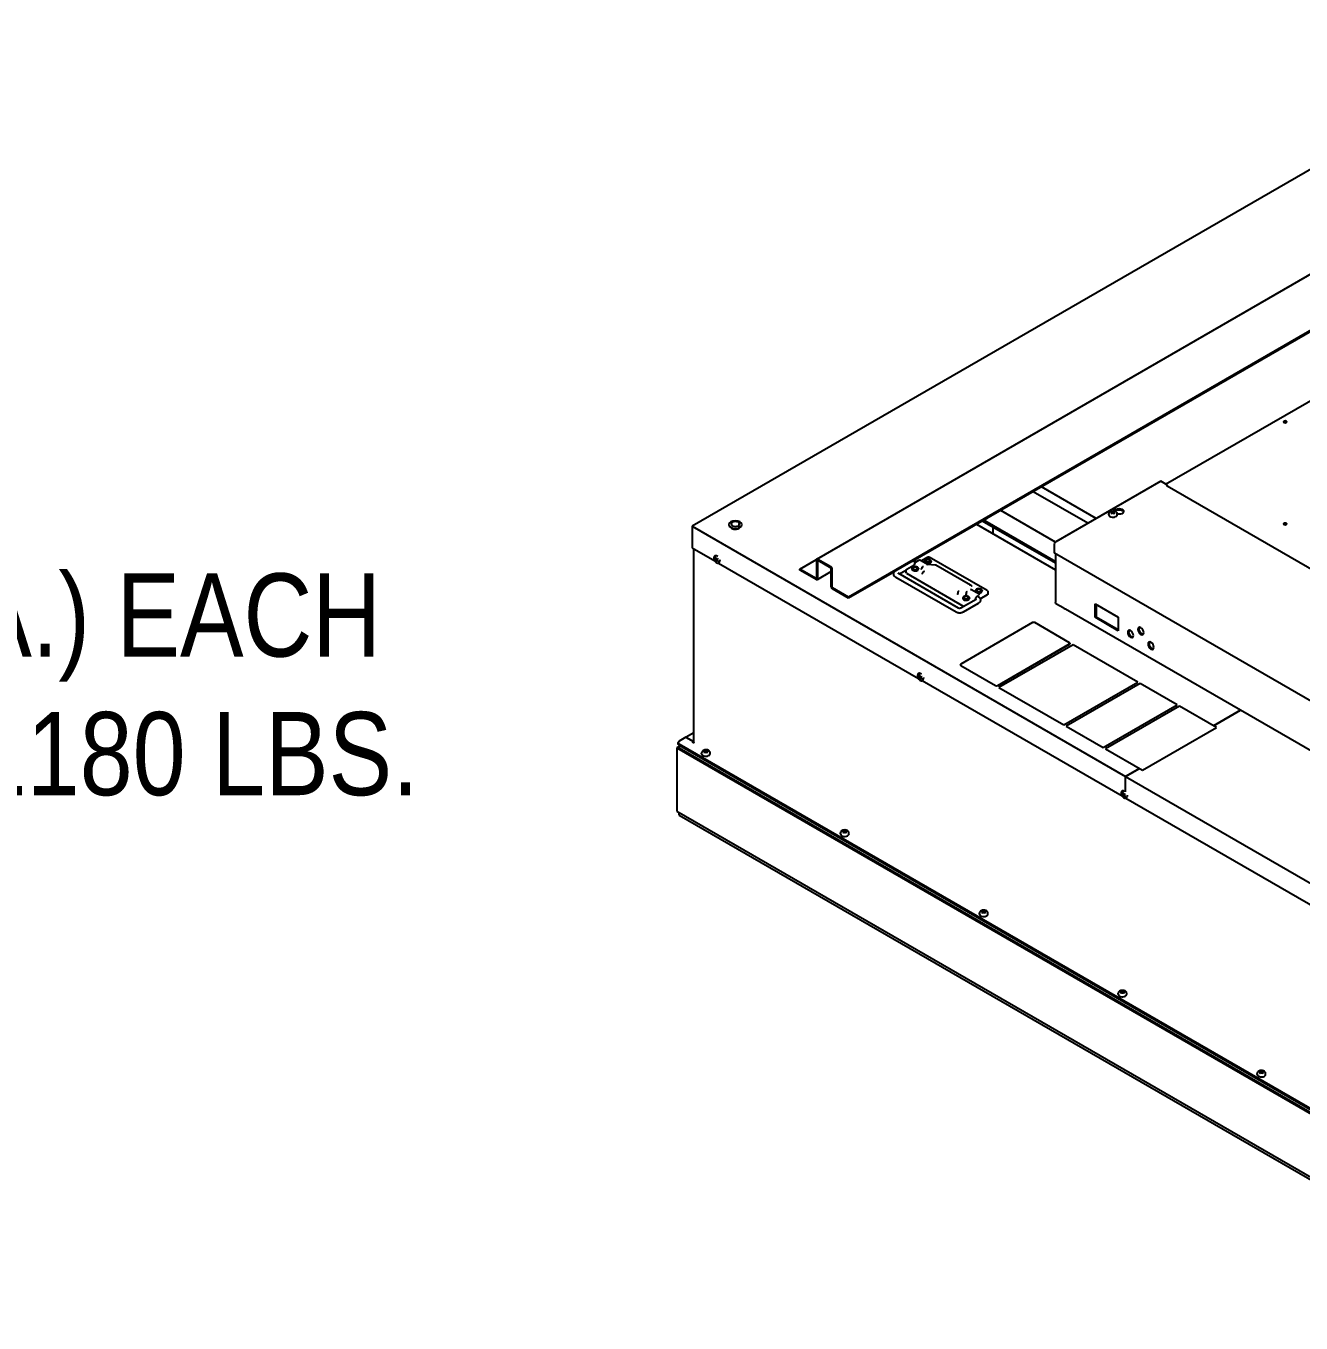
# Model space of a CAD drawing. Extents: x 0 to 216, y -5 to 280.
# Drawn here: x 139.61 to 173.34, y 161.35 to 195.67 of the extents above; entities that cross this region are included whole.
import ezdxf

# ---------------------------------------------------------------- set-up
doc = ezdxf.new("R2010")
doc.units = 0
doc.header["$LTSCALE"] = 10
doc.header["$MEASUREMENT"] = 0
doc.layers.add('CADdetails-7-VERYFINE', color=7, linetype='CONTINUOUS')
doc.layers.add('CADdetails-9-EXTRAFINE', color=9, linetype='CONTINUOUS')
doc.styles.add('CADdetails-DIMENSIONS', font='ARIALN.TTF', dxfattribs={"height": 2})
doc.dimstyles.new('CADdetails-LEADER', dxfattribs={"dimtxt": 2.38, "dimasz": 2.38, "dimexe": 0.5, "dimexo": 1.5, "dimgap": 1, "dimtad": 0, "dimzin": 0, "dimdsep": 46, "dimtxsty": 'CADdetails-DIMENSIONS', "dimcen": 1, "dimclrd": 256, "dimclre": 256, "dimclrt": 256, "dimadec": 0, "dimazin": 0, "dimtfac": 1, "dimtdec": 4, "dimtofl": 0, "dimtmove": 0, "dimatfit": 3, "dimfxl": 1, "dimtolj": 1, "dimtzin": 0, "dimarcsym": 0})

msp = doc.modelspace()

# ---------------------------------------------------------------- linework, layer by layer
at = {"layer": 'CADdetails-9-EXTRAFINE', "linetype": 'Continuous', "extrusion": (0.707107, 0.408248, -0.57735)}
for p, q in [((180.16, 195.668), (157.229, 182.429)), ((160.531, 181.564), (182.698, 194.362)), ((183.536, 193.352), (161.369, 180.554)), ((181.987, 192.43), (163.069, 181.507)), ((169.758, 183.545), (180.849, 189.948)), ((169.628, 183.62), (166.852, 182.017)), ((169.812, 183.514), (169.628, 183.62)), ((167.702, 182.508), (166.252, 183.345)), ((167.923, 182.635), (166.473, 183.472)), ((169.78, 183.495), (169.812, 183.514)), ((169.802, 183.497), (179.101, 178.129)), ((169.812, 183.492), (169.812, 183.514)), ((164.919, 182.575), (166.844, 181.464)), ((164.966, 182.583), (166.844, 181.499)), ((164.966, 182.583), (164.966, 182.555)), ((166.846, 182.013), (165.396, 182.851)), ((168.254, 182.735), (168.254, 182.765)), ((168.33, 182.822), (168.339, 182.802)), ((168.345, 182.799), (168.349, 182.776)), ((168.348, 182.78), (168.35, 182.777)), ((168.365, 182.788), (168.365, 182.811)), ((168.382, 182.78), (168.381, 182.777)), ((168.385, 182.799), (168.382, 182.776)), ((168.4, 182.822), (168.392, 182.802)), ((168.477, 182.735), (168.477, 182.765)), ((168.485, 182.751), (168.477, 182.746)), ((157.229, 182.429), (168.695, 175.809)), ((157.229, 182.429), (157.229, 181.863)), ((164.758, 182.483), (166.844, 181.278)), ((166.844, 181.451), (164.908, 182.569)), ((164.966, 182.555), (166.844, 181.471)), ((165.183, 182.41), (165.183, 182.237)), ((166.82, 181.716), (166.82, 181.961)), ((157.229, 181.863), (157.83, 181.516)), ((157.274, 176.712), (157.274, 181.837)), ((157.841, 181.542), (157.861, 181.553)), ((157.842, 181.603), (157.852, 181.608)), ((157.855, 181.604), (157.842, 181.603)), ((157.861, 181.568), (157.842, 181.603)), ((157.901, 181.553), (157.851, 181.524)), ((157.852, 181.608), (157.872, 181.574)), ((157.872, 181.574), (157.861, 181.568)), ((157.861, 181.568), (157.861, 181.553)), ((157.884, 181.566), (157.861, 181.553)), ((157.885, 181.566), (157.872, 181.574)), ((157.911, 181.558), (157.872, 181.535)), ((157.911, 181.633), (157.875, 181.647)), ((157.885, 181.566), (157.905, 181.577)), ((157.915, 181.56), (157.895, 181.548)), ((157.915, 181.559), (157.895, 181.548)), ((157.895, 181.534), (157.895, 181.548)), ((157.905, 181.577), (157.915, 181.559)), ((160.085, 181.295), (160.522, 181.547)), ((160.554, 181.562), (160.901, 181.362)), ((163.463, 181.614), (163.298, 181.518)), ((165.038, 180.729), (163.505, 181.614)), ((176.495, 176.13), (166.82, 181.716)), ((166.844, 181.701), (166.844, 180.409)), ((157.851, 181.524), (157.841, 181.542)), ((157.872, 181.535), (157.851, 181.524)), ((157.872, 181.535), (157.884, 181.528)), ((157.895, 181.534), (157.884, 181.528)), ((157.904, 181.493), (157.884, 181.528)), ((157.895, 181.534), (157.914, 181.499)), ((157.912, 181.504), (157.904, 181.493)), ((157.914, 181.499), (157.904, 181.493)), ((157.931, 181.458), (163.218, 178.405)), ((157.965, 181.538), (157.96, 181.5)), ((160.514, 181.048), (160.085, 181.295)), ((160.085, 181.267), (160.085, 181.295)), ((160.514, 181.019), (160.085, 181.267)), ((160.521, 181.544), (160.521, 181.052)), ((160.908, 181.232), (160.536, 181.017)), ((160.546, 181.529), (160.546, 181.038)), ((160.554, 181.534), (160.901, 181.333)), ((160.908, 180.829), (160.908, 181.32)), ((160.933, 180.815), (160.933, 181.306)), ((162.585, 181.228), (161.369, 180.526)), ((162.62, 181.257), (163.022, 181.489)), ((162.712, 181.168), (162.891, 181.271)), ((162.889, 181.258), (162.889, 181.204)), ((162.91, 181.294), (163.098, 181.403)), ((163.046, 181.315), (163.046, 181.301)), ((163.124, 181.461), (163.105, 181.412)), ((163.142, 181.482), (163.231, 181.533)), ((163.219, 181.315), (163.219, 181.301)), ((163.272, 181.533), (163.455, 181.427)), ((163.301, 181.31), (163.32, 181.343)), ((163.325, 181.183), (163.344, 181.216)), ((163.382, 181.51), (163.382, 181.495)), ((163.454, 181.427), (163.674, 181.413)), ((163.555, 181.51), (163.555, 181.495)), ((163.676, 181.413), (164.598, 180.881)), ((164.217, 180.157), (162.62, 181.079)), ((164.278, 180.264), (162.681, 181.186)), ((162.901, 181.187), (164.419, 180.31)), ((164.623, 180.853), (164.604, 180.875)), ((161.369, 180.554), (160.941, 180.801)), ((161.369, 180.526), (160.941, 180.773)), ((161.369, 180.526), (161.369, 180.554)), ((164.26, 180.643), (164.269, 180.682)), ((164.393, 180.537), (164.393, 180.523)), ((164.48, 180.629), (164.489, 180.668)), ((164.566, 180.537), (164.566, 180.523)), ((164.622, 180.754), (164.806, 180.648)), ((164.729, 180.732), (164.729, 180.718)), ((164.803, 180.567), (164.783, 180.579)), ((164.819, 180.635), (164.834, 180.615)), ((164.854, 180.51), (165.047, 180.621)), ((164.902, 180.732), (164.902, 180.718)), ((165.059, 180.693), (165.059, 180.638)), ((164.742, 180.497), (164.339, 180.264)), ((164.803, 180.39), (164.401, 180.157)), ((164.719, 180.485), (164.719, 180.483)), ((166.854, 180.388), (167.061, 180.268)), ((167.102, 180.225), (167.102, 180.244)), ((167.106, 180.243), (176.529, 174.803)), ((167.893, 180.021), (167.893, 180.374)), ((167.893, 180.374), (168.505, 180.021)), ((167.918, 180.36), (167.918, 180.035)), ((166.238, 179.881), (164.338, 178.784)), ((167.218, 179.35), (166.297, 179.881)), ((167.893, 180.021), (167.918, 180.035)), ((168.505, 179.667), (167.893, 180.021)), ((167.918, 180.035), (168.505, 179.695)), ((168.505, 180.021), (168.505, 179.667)), ((165.317, 178.218), (167.218, 179.316)), ((165.317, 178.218), (167.218, 179.315)), ((167.309, 179.297), (165.349, 178.166)), ((167.23, 179.333), (167.23, 179.332)), ((169.023, 178.308), (167.309, 179.297)), ((163.23, 178.492), (163.241, 178.497)), ((163.243, 178.493), (163.23, 178.492)), ((163.25, 178.457), (163.23, 178.492)), ((163.241, 178.497), (163.261, 178.462)), ((163.26, 178.463), (163.25, 178.457)), ((163.273, 178.455), (163.261, 178.462)), ((163.299, 178.521), (163.264, 178.536)), ((163.273, 178.455), (163.294, 178.466)), ((163.294, 178.466), (163.304, 178.448)), ((164.325, 178.767), (164.325, 178.767)), ((164.338, 178.75), (165.259, 178.218)), ((164.338, 178.75), (165.259, 178.218)), ((163.23, 178.431), (163.25, 178.442)), ((163.24, 178.413), (163.23, 178.431)), ((163.29, 178.442), (163.24, 178.413)), ((163.26, 178.424), (163.24, 178.413)), ((163.25, 178.457), (163.25, 178.442)), ((163.273, 178.455), (163.25, 178.442)), ((163.3, 178.447), (163.26, 178.424)), ((163.26, 178.424), (163.273, 178.417)), ((163.283, 178.423), (163.273, 178.417)), ((163.292, 178.382), (163.273, 178.417)), ((163.304, 178.448), (163.283, 178.437)), ((163.303, 178.448), (163.283, 178.437)), ((163.283, 178.422), (163.283, 178.437)), ((163.283, 178.422), (163.303, 178.388)), ((163.3, 178.392), (163.292, 178.382)), ((163.303, 178.388), (163.292, 178.382)), ((163.319, 178.347), (168.607, 175.294)), ((163.354, 178.427), (163.348, 178.389)), ((165.349, 178.166), (165.349, 178.166)), ((165.349, 178.166), (167.064, 177.176)), ((165.349, 178.166), (167.064, 177.176)), ((167.064, 177.176), (169.023, 178.308)), ((167.064, 177.176), (169.023, 178.307)), ((169.084, 178.272), (167.125, 177.141)), ((169.023, 178.308), (169.023, 178.307)), ((170.064, 177.707), (169.084, 178.272)), ((168.105, 176.575), (170.064, 177.707)), ((168.105, 176.575), (170.064, 177.706)), ((170.125, 177.671), (168.166, 176.54)), ((170.064, 177.707), (170.064, 177.706)), ((171.105, 177.106), (170.125, 177.671)), ((171.74, 177.567), (171.023, 177.153)), ((171.023, 177.153), (171.74, 177.567)), ((167.064, 177.176), (167.064, 177.176)), ((167.125, 177.141), (167.125, 177.14)), ((167.125, 177.141), (168.105, 176.575)), ((167.125, 177.14), (168.105, 176.575)), ((169.146, 175.974), (171.105, 177.106)), ((169.146, 175.974), (171.105, 177.105)), ((171.105, 177.106), (171.105, 177.105)), ((157.068, 176.849), (156.891, 176.747)), ((157.068, 176.849), (157.267, 176.734)), ((157.274, 176.968), (157.075, 176.853)), ((157.075, 176.853), (157.274, 176.738)), ((157.075, 176.845), (157.075, 176.853)), ((156.891, 176.6), (156.83, 176.565)), ((156.83, 176.565), (180.16, 163.095)), ((156.83, 176.565), (156.83, 174.895)), ((156.866, 176.676), (156.866, 176.712)), ((156.891, 176.676), (180.099, 163.277)), ((156.891, 176.641), (156.891, 176.565)), ((156.891, 176.641), (180.099, 163.242)), ((156.891, 176.565), (180.16, 163.131)), ((157.267, 176.734), (157.236, 176.716)), ((157.267, 176.699), (157.236, 176.716)), ((157.267, 176.699), (157.267, 176.734)), ((157.267, 176.707), (157.272, 176.704)), ((157.484, 176.411), (157.484, 176.436)), ((157.545, 176.486), (157.56, 176.495)), ((157.572, 176.471), (157.545, 176.486)), ((157.545, 176.445), (157.572, 176.461)), ((157.56, 176.436), (157.545, 176.445)), ((157.56, 176.495), (157.587, 176.479)), ((157.565, 176.475), (157.56, 176.495)), ((157.587, 176.452), (157.56, 176.436)), ((157.572, 176.471), (157.572, 176.461)), ((157.572, 176.444), (157.572, 176.461)), ((157.573, 176.444), (157.572, 176.448)), ((157.604, 176.479), (157.587, 176.479)), ((157.587, 176.452), (157.587, 176.479)), ((157.587, 176.452), (157.604, 176.452)), ((157.604, 176.479), (157.631, 176.495)), ((157.604, 176.452), (157.604, 176.479)), ((157.631, 176.436), (157.604, 176.452)), ((157.618, 176.444), (157.619, 176.448)), ((157.646, 176.486), (157.619, 176.471)), ((157.619, 176.461), (157.619, 176.471)), ((157.619, 176.461), (157.646, 176.445)), ((157.619, 176.444), (157.619, 176.461)), ((157.626, 176.475), (157.631, 176.495)), ((157.631, 176.495), (157.646, 176.486)), ((157.646, 176.445), (157.631, 176.436)), ((157.707, 176.411), (157.707, 176.436)), ((168.105, 176.575), (168.105, 176.575)), ((168.166, 176.54), (168.166, 176.539)), ((168.166, 176.54), (169.146, 175.974)), ((168.166, 176.539), (169.146, 175.974)), ((169.063, 176.021), (168.695, 175.809)), ((168.695, 175.809), (169.063, 176.021)), ((168.695, 175.407), (168.695, 175.809)), ((168.695, 175.809), (180.16, 169.189)), ((168.695, 175.407), (168.695, 175.809)), ((169.146, 175.974), (169.146, 175.974)), ((168.619, 175.38), (168.63, 175.386)), ((168.632, 175.382), (168.619, 175.38)), ((168.639, 175.346), (168.619, 175.38)), ((168.63, 175.386), (168.649, 175.351)), ((168.688, 175.41), (168.652, 175.425)), ((168.618, 175.32), (168.638, 175.331)), ((168.628, 175.302), (168.618, 175.32)), ((168.678, 175.331), (168.628, 175.302)), ((168.649, 175.313), (168.628, 175.302)), ((168.639, 175.346), (168.638, 175.331)), ((168.661, 175.344), (168.638, 175.331)), ((168.649, 175.352), (168.639, 175.346)), ((168.662, 175.344), (168.649, 175.351)), ((168.688, 175.336), (168.649, 175.313)), ((168.649, 175.313), (168.661, 175.306)), ((168.672, 175.312), (168.661, 175.306)), ((168.681, 175.271), (168.661, 175.306)), ((168.662, 175.344), (168.682, 175.355)), ((168.692, 175.337), (168.672, 175.326)), ((168.692, 175.337), (168.672, 175.326)), ((168.672, 175.311), (168.672, 175.326)), ((168.672, 175.311), (168.692, 175.276)), ((168.689, 175.281), (168.681, 175.271)), ((168.692, 175.276), (168.681, 175.271)), ((168.682, 175.355), (168.692, 175.337)), ((168.708, 175.236), (173.996, 172.183)), ((168.742, 175.316), (168.737, 175.278)), ((156.83, 174.895), (180.16, 161.425)), ((156.891, 174.783), (156.891, 174.859)), ((156.891, 174.783), (180.16, 161.349)), ((161.219, 174.365), (161.234, 174.373)), ((161.246, 174.349), (161.219, 174.365)), ((161.219, 174.324), (161.246, 174.339)), ((161.234, 174.373), (161.261, 174.358)), ((161.239, 174.353), (161.234, 174.373)), ((161.246, 174.349), (161.246, 174.339)), ((161.246, 174.322), (161.246, 174.339)), ((161.278, 174.358), (161.261, 174.358)), ((161.261, 174.331), (161.261, 174.358)), ((161.278, 174.358), (161.305, 174.373)), ((161.278, 174.331), (161.278, 174.358)), ((161.32, 174.365), (161.293, 174.349)), ((161.293, 174.339), (161.293, 174.349)), ((161.293, 174.339), (161.32, 174.324)), ((161.293, 174.322), (161.293, 174.339)), ((161.3, 174.353), (161.305, 174.373)), ((161.305, 174.373), (161.32, 174.365)), ((161.158, 174.29), (161.158, 174.315)), ((161.234, 174.315), (161.219, 174.324)), ((161.261, 174.331), (161.234, 174.315)), ((161.247, 174.323), (161.246, 174.327)), ((161.261, 174.331), (161.278, 174.331)), ((161.305, 174.315), (161.278, 174.331)), ((161.292, 174.323), (161.293, 174.327)), ((161.32, 174.324), (161.305, 174.315)), ((161.381, 174.29), (161.381, 174.315)), ((164.832, 172.169), (164.832, 172.194)), ((164.893, 172.244), (164.908, 172.252)), ((164.92, 172.228), (164.893, 172.244)), ((164.893, 172.203), (164.92, 172.218)), ((164.908, 172.194), (164.893, 172.203)), ((164.908, 172.252), (164.935, 172.237)), ((164.913, 172.232), (164.908, 172.252)), ((164.935, 172.21), (164.908, 172.194)), ((164.92, 172.228), (164.92, 172.218)), ((164.92, 172.201), (164.92, 172.218)), ((164.921, 172.202), (164.92, 172.206)), ((164.952, 172.237), (164.935, 172.237)), ((164.935, 172.21), (164.935, 172.237)), ((164.935, 172.21), (164.952, 172.21)), ((164.952, 172.237), (164.98, 172.252)), ((164.952, 172.21), (164.952, 172.237)), ((164.98, 172.194), (164.952, 172.21)), ((164.966, 172.202), (164.967, 172.206)), ((164.994, 172.244), (164.967, 172.228)), ((164.967, 172.218), (164.967, 172.228)), ((164.967, 172.218), (164.994, 172.203)), ((164.967, 172.201), (164.967, 172.218)), ((164.974, 172.232), (164.98, 172.252)), ((164.98, 172.252), (164.994, 172.244)), ((164.994, 172.203), (164.98, 172.194)), ((165.055, 172.169), (165.055, 172.194)), ((168.506, 170.048), (168.506, 170.073)), ((168.567, 170.123), (168.582, 170.131)), ((168.594, 170.107), (168.567, 170.123)), ((168.567, 170.081), (168.594, 170.097)), ((168.582, 170.073), (168.567, 170.081)), ((168.582, 170.131), (168.609, 170.115)), ((168.587, 170.111), (168.582, 170.131)), ((168.609, 170.088), (168.582, 170.073)), ((168.594, 170.107), (168.594, 170.097)), ((168.594, 170.08), (168.594, 170.097)), ((168.595, 170.081), (168.594, 170.084)), ((168.626, 170.115), (168.609, 170.115)), ((168.609, 170.088), (168.609, 170.115)), ((168.609, 170.088), (168.626, 170.088)), ((168.626, 170.115), (168.654, 170.131)), ((168.626, 170.088), (168.626, 170.115)), ((168.654, 170.073), (168.626, 170.088)), ((168.64, 170.081), (168.641, 170.084)), ((168.668, 170.123), (168.641, 170.107)), ((168.641, 170.097), (168.641, 170.107)), ((168.641, 170.097), (168.668, 170.081)), ((168.641, 170.08), (168.641, 170.097)), ((168.648, 170.111), (168.654, 170.131)), ((168.654, 170.131), (168.668, 170.123)), ((168.668, 170.081), (168.654, 170.073)), ((168.729, 170.048), (168.729, 170.073)), ((172.18, 167.926), (172.18, 167.951)), ((172.241, 168.001), (172.256, 168.01)), ((172.269, 167.986), (172.241, 168.001)), ((172.241, 167.96), (172.269, 167.976)), ((172.256, 167.952), (172.241, 167.96)), ((172.256, 168.01), (172.283, 167.994)), ((172.261, 167.99), (172.256, 168.01)), ((172.283, 167.967), (172.256, 167.952)), ((172.269, 167.986), (172.269, 167.976)), ((172.269, 167.959), (172.269, 167.976)), ((172.27, 167.959), (172.269, 167.963)), ((172.3, 167.994), (172.283, 167.994)), ((172.283, 167.967), (172.283, 167.994)), ((172.283, 167.967), (172.3, 167.967)), ((172.3, 167.994), (172.328, 168.01)), ((172.3, 167.967), (172.3, 167.994)), ((172.328, 167.952), (172.3, 167.967)), ((172.314, 167.959), (172.315, 167.963)), ((172.342, 168.001), (172.315, 167.986)), ((172.315, 167.976), (172.315, 167.986)), ((172.315, 167.976), (172.342, 167.96)), ((172.315, 167.959), (172.315, 167.976)), ((172.322, 167.99), (172.328, 168.01)), ((172.328, 168.01), (172.342, 168.001)), ((172.342, 167.96), (172.328, 167.952)), ((172.403, 167.926), (172.403, 167.951))]:
    msp.add_line(p, q, dxfattribs=at)
at = {"layer": 'CADdetails-9-EXTRAFINE', "linetype": 'Continuous', "extrusion": (-6.35235e-17, 1.10026e-16, -1)}
msp.add_arc((-168.365, 182.652), 0.182, 81.3937, 98.6063, dxfattribs=at)
at = {"layer": 'CADdetails-9-EXTRAFINE', "linetype": 'Continuous', "extrusion": (1.43647e-16, -2.67592e-17, -1)}
for centre in [(-163.484, 181.578), (-163.252, 181.497)]:
    msp.add_arc(centre, 0.0416, 60, 120, dxfattribs=at)
at = {"layer": 'CADdetails-9-EXTRAFINE', "linetype": 'Continuous', "extrusion": (8.06987e-17, 1.93293e-16, -1)}
for centre, start in [((-162.931, 181.258), 0), ((-163.163, 181.446), 21.206)]:
    msp.add_arc(centre, 0.0416, start, 60, dxfattribs=at)
at = {"layer": 'CADdetails-9-EXTRAFINE', "linetype": 'Continuous', "extrusion": (8.81358e-17, 6.93889e-17, -1)}
msp.add_arc((-164.785, 180.612), 0.0416, 120, 144.8961, dxfattribs=at)
at = {"layer": 'CADdetails-9-EXTRAFINE', "linetype": 'Continuous', "extrusion": (4.00617e-17, 4.16334e-17, -1)}
msp.add_arc((-165.017, 180.693), 0.0416, 120, 180, dxfattribs=at)
at = {"layer": 'CADdetails-9-EXTRAFINE', "linetype": 'Continuous'}
for centre, major_axis, ratio, start_param, end_param in [((172.919, 185.196), (-0.0443, 0), 0.57735, -0.785398, 2.356194), ((172.919, 185.196), (0.0443, 0), 0.57735, -0.785398, 2.356194), ((172.919, 185.15), (-0.0443, 0), 0.57735, -2.033314, -1.108279), ((158.375, 182.474), (-0.174, 0), 0.57735, -2.356194, 0.785398), ((168.365, 182.735), (-0.112, 0), 0.57735, 0, 0.785398), ((168.365, 182.735), (0.112, 0), 0.57735, -2.356194, 0), ((168.367, 182.651), (-0.078, -0.164), 0.625927, -2.326647, -2.053851), ((168.397, 182.7), (-0.144, 0.095), 0.088251, -1.029126, -0.875963), ((168.364, 182.651), (-0.078, 0.164), 0.625927, -0.659599, -0.386802), ((168.367, 182.651), (0.078, 0.164), 0.625927, 0.386802, 0.659599), ((168.364, 182.651), (-0.078, 0.164), 0.625927, -1.087742, -0.814946), ((168.333, 182.7), (-0.144, -0.095), 0.088251, -2.26563, -2.112467), ((158.375, 182.429), (-0.133, 0), 0.57735, 0.312612, 0.785398), ((158.375, 182.474), (0.174, 0), 0.57735, -2.356194, 0.785398), ((158.375, 182.491), (-0.112, 0), 0.57735, -2.356194, 0.785398), ((158.375, 182.429), (0.133, 0), 0.57735, -2.356194, -0.312612), ((158.375, 182.491), (0.112, 0), 0.57735, -2.356194, 0.785398), ((172.919, 182.491), (-0.0443, 0), 0.57735, -0.785398, 2.356194), ((172.919, 182.491), (0.0443, 0), 0.57735, -0.785398, 2.356194), ((172.919, 182.445), (-0.0443, 0), 0.57735, -2.033314, -1.108279), ((160.554, 181.525), (-0.0227, 0.0394), 0.57735, -0.785398, 0.785398), ((163.469, 181.51), (-0.0866, 0), 0.57735, -2.356194, 0.785398), ((163.469, 181.515), (-0.052, 0), 0.57735, -2.356194, 0.785398), ((160.554, 181.525), (-0.00541, 0.00937), 0.57735, -0.785398, 0.785398), ((160.901, 181.325), (-0.0227, 0.0394), 0.57735, -2.356194, -0.785398), ((160.901, 181.325), (-0.00541, 0.00937), 0.57735, -2.356194, -0.785398), ((163.132, 181.315), (-0.0866, 0), 0.57735, -2.356194, 0.785398), ((163.132, 181.301), (-0.0866, 0), 0.57735, 0, 0.785398), ((163.132, 181.315), (0.0866, 0), 0.57735, -2.356194, 0.785398), ((163.132, 181.301), (0.0866, 0), 0.57735, -2.356194, 0), ((163.132, 181.32), (-0.052, 0), 0.57735, -2.356194, 0.785398), ((163.132, 181.32), (0.052, 0), 0.57735, -2.356194, 0.785398), ((163.469, 181.495), (-0.0866, 0), 0.57735, 0, 0.785398), ((163.469, 181.51), (0.0866, 0), 0.57735, -2.356194, 0.785398), ((163.469, 181.495), (0.0866, 0), 0.57735, -2.356194, 0), ((163.469, 181.515), (0.052, 0), 0.57735, -2.356194, 0.785398), ((160.514, 181.057), (0.00541, -0.00937), 0.57735, -0.785398, 0.785398), ((160.514, 181.057), (0.0227, -0.0394), 0.57735, -0.785398, 0.785398), ((160.941, 180.81), (0.0227, -0.0394), 0.57735, -2.356194, -0.785398), ((160.941, 180.81), (0.00541, -0.00937), 0.57735, -2.356194, -0.785398), ((164.479, 180.537), (-0.0866, 0), 0.57735, -2.356194, 0.785398), ((164.479, 180.523), (-0.0866, 0), 0.57735, 0, 0.785398), ((164.479, 180.537), (0.0866, 0), 0.57735, -2.356194, 0.785398), ((164.479, 180.523), (0.0866, 0), 0.57735, -2.356194, 0), ((164.479, 180.543), (-0.052, 0), 0.57735, -2.356194, 0.785398), ((164.479, 180.543), (0.052, 0), 0.57735, -2.356194, 0.785398), ((164.77, 180.515), (-0.0362, -0.0627), 0.57735, -1.957403, -0.785398), ((164.816, 180.732), (-0.0866, 0), 0.57735, -2.356194, 0.785398), ((164.816, 180.718), (-0.0866, 0), 0.57735, 0, 0.785398), ((164.816, 180.732), (0.0866, 0), 0.57735, -2.356194, 0.785398), ((164.816, 180.718), (0.0866, 0), 0.57735, -2.356194, 0), ((164.816, 180.737), (-0.052, 0), 0.57735, -2.356194, 0.785398), ((164.816, 180.737), (0.052, 0), 0.57735, -2.356194, 0.785398), ((164.77, 180.515), (0.0362, 0.0627), 0.57735, -0.574148, 0.386607), ((167.159, 180.299), (-0.112, 0), 0.57735, 0.283046, 0.785398), ((167.159, 180.299), (0.112, 0), 0.57735, -2.356194, -1.853842), ((166.268, 179.864), (-0.0416, 0), 0.57735, -2.356194, -0.785398), ((168.856, 179.596), (-0.0542, 0.0939), 0.57735, 0.22788, 2.913713), ((169.126, 179.673), (-0.0542, 0.0939), 0.57735, 0.22788, 2.913713), ((167.189, 179.333), (0.0416, 0), 0.57735, -0.785398, 0.785398), ((167.189, 179.332), (0.0416, 0), 0.57735, -0.785398, 0), ((169.395, 179.285), (-0.0542, 0.0939), 0.57735, 0.22788, 2.913713), ((164.367, 178.767), (-0.0416, 0), 0.57735, -0.785398, 0.785398), ((164.367, 178.767), (-0.0416, 0), 0.57735, 0, 0.785398), ((165.288, 178.235), (0.0416, 0), 0.57735, -2.356194, -0.785398), ((165.288, 178.235), (0.0416, 0), 0.57735, -2.356194, -0.785398), ((156.953, 176.712), (-0.0866, 0), 0.57735, -0.785398, 0.785398), ((157.596, 176.411), (-0.112, 0), 0.57735, 0, 0.785398), ((157.596, 176.411), (0.112, 0), 0.57735, -2.356194, 0), ((161.27, 174.29), (-0.112, 0), 0.57735, 0, 0.785398), ((161.27, 174.29), (0.112, 0), 0.57735, -2.356194, 0), ((164.944, 172.169), (-0.112, 0), 0.57735, 0, 0.785398), ((164.944, 172.169), (0.112, 0), 0.57735, -2.356194, 0), ((168.618, 170.048), (-0.112, 0), 0.57735, 0, 0.785398), ((168.618, 170.048), (0.112, 0), 0.57735, -2.356194, 0), ((172.292, 167.926), (-0.112, 0), 0.57735, 0, 0.785398), ((172.292, 167.926), (0.112, 0), 0.57735, -2.356194, 0)]:
    msp.add_ellipse(centre, major_axis=major_axis, ratio=ratio, start_param=start_param, end_param=end_param, dxfattribs=at)
at = {"layer": 'CADdetails-9-EXTRAFINE', "linetype": 'Continuous', "extrusion": (1.59096e-16, 1.64541e-16, -1)}
msp.add_ellipse((169.78, 183.458), major_axis=(0.0227, 0.0394), ratio=0.57735, start_param=-0.785398, end_param=0, dxfattribs=at)
at = {"layer": 'CADdetails-9-EXTRAFINE', "linetype": 'Continuous', "extrusion": (-5.55112e-17, 1.66533e-16, -1)}
msp.add_ellipse((164.81, 182.673), major_axis=(0.22, 0), ratio=0.57735, start_param=0.318966, end_param=0.785398, dxfattribs=at)
at = {"layer": 'CADdetails-9-EXTRAFINE', "linetype": 'Continuous', "extrusion": (5.88111e-17, 1.6771e-16, -1)}
msp.add_ellipse((168.397, 182.663), major_axis=(-0.057, 0.163), ratio=0.811713, start_param=-0.228262, end_param=-0.075099, dxfattribs=at)
at = {"layer": 'CADdetails-9-EXTRAFINE', "linetype": 'Continuous', "extrusion": (-1.96241e-16, -7.49115e-18, -1)}
msp.add_ellipse((168.367, 182.653), major_axis=(0.102, -0.15), ratio=0.524292, start_param=-2.666316, end_param=-2.393519, dxfattribs=at)
at = {"layer": 'CADdetails-9-EXTRAFINE', "linetype": 'Continuous', "extrusion": (4.76684e-17, 1.68946e-16, -1)}
msp.add_ellipse((168.364, 182.653), major_axis=(0.102, 0.15), ratio=0.524292, start_param=-1.176217, end_param=-0.90342, dxfattribs=at)
at = {"layer": 'CADdetails-9-EXTRAFINE', "linetype": 'Continuous', "extrusion": (-1.47218e-17, -7.71119e-17, -1)}
msp.add_ellipse((168.367, 182.653), major_axis=(0.102, -0.15), ratio=0.524292, start_param=-2.238172, end_param=-1.965376, dxfattribs=at)
at = {"layer": 'CADdetails-9-EXTRAFINE', "linetype": 'Continuous', "extrusion": (1.39502e-16, 1.06555e-16, -1)}
msp.add_ellipse((168.364, 182.653), major_axis=(0.102, 0.15), ratio=0.524292, start_param=-0.748073, end_param=-0.475277, dxfattribs=at)
at = {"layer": 'CADdetails-9-EXTRAFINE', "linetype": 'Continuous', "extrusion": (1.66533e-16, 1.94289e-16, -1)}
msp.add_ellipse((168.518, 182.823), major_axis=(-0.13, 0), ratio=0.57735, start_param=0.11495, end_param=4.972648, dxfattribs=at)
at = {"layer": 'CADdetails-9-EXTRAFINE', "linetype": 'Continuous', "extrusion": (1.07519e-16, 1.38761e-16, -1)}
msp.add_ellipse((168.333, 182.663), major_axis=(0.057, 0.163), ratio=0.811713, start_param=0.075099, end_param=0.228262, dxfattribs=at)
at = {"layer": 'CADdetails-9-EXTRAFINE', "linetype": 'Continuous', "extrusion": (1.11022e-16, 2.77556e-16, -1)}
msp.add_ellipse((168.518, 182.795), major_axis=(0.13, 0), ratio=0.57735, start_param=-2.663319, end_param=-0.189697, dxfattribs=at)
at = {"layer": 'CADdetails-9-EXTRAFINE', "linetype": 'Continuous', "extrusion": (2.79282e-16, 9.51518e-17, -1)}
msp.add_ellipse((166.852, 181.98), major_axis=(0.0227, 0.0394), ratio=0.57735, start_param=-2.356194, end_param=-0.785398, dxfattribs=at)
at = {"layer": 'CADdetails-9-EXTRAFINE', "linetype": 'Continuous', "extrusion": (5.55112e-17, 2.77556e-16, -1)}
msp.add_ellipse((162.931, 181.204), major_axis=(-0.0416, 0), ratio=0.57735, start_param=-0.785398, end_param=0, dxfattribs=at)
at = {"layer": 'CADdetails-9-EXTRAFINE', "linetype": 'Continuous', "extrusion": (2.75563e-16, 3.31999e-17, -1)}
msp.add_ellipse((164.765, 180.517), major_axis=(0.0362, 0.0627), ratio=0.57735, start_param=0.067717, end_param=0.553072, dxfattribs=at)
at = {"layer": 'CADdetails-9-EXTRAFINE', "linetype": 'Continuous', "extrusion": (5.55112e-17, 2.77556e-17, -1)}
msp.add_ellipse((165.017, 180.638), major_axis=(0.0416, 0), ratio=0.57735, start_param=0, end_param=0.785398, dxfattribs=at)
at = {"layer": 'CADdetails-9-EXTRAFINE', "linetype": 'Continuous', "extrusion": (3.51927e-17, 1.71978e-16, -1)}
msp.add_ellipse((166.876, 180.428), major_axis=(-0.0227, -0.0394), ratio=0.57735, start_param=0, end_param=0.785398, dxfattribs=at)
at = {"layer": 'CADdetails-9-EXTRAFINE', "linetype": 'Continuous', "extrusion": (3.848e-17, 1.55395e-16, -1)}
for centre in [(168.832, 179.582), (169.101, 179.659), (169.371, 179.271)]:
    msp.add_ellipse(centre, major_axis=(0.0542, -0.0939), ratio=0.57735, start_param=-0.785398, end_param=5.497787, dxfattribs=at)
at = {"layer": 'CADdetails-9-EXTRAFINE', "linetype": 'Continuous', "extrusion": (-5.55112e-17, 2.22045e-16, -1)}
msp.add_ellipse((156.953, 176.676), major_axis=(-0.0866, 0), ratio=0.57735, start_param=-0.785398, end_param=0, dxfattribs=at)
at = {"layer": 'CADdetails-9-EXTRAFINE', "linetype": 'Continuous', "extrusion": (1.27622e-16, 5.45148e-17, -1)}
msp.add_ellipse((157.267, 176.707), major_axis=(-0.00541, -0.00937), ratio=0.57735, start_param=-2.356194, end_param=-0.785398, dxfattribs=at)
at = {"layer": 'CADdetails-9-EXTRAFINE', "linetype": 'Continuous'}
for points, knots in [([(168.338, 182.832), (168.329, 182.83), (168.32, 182.828), (168.304, 182.823), (168.296, 182.819), (168.282, 182.811), (168.276, 182.807), (168.265, 182.796), (168.261, 182.791), (168.255, 182.778), (168.254, 182.771), (168.254, 182.765)], [2.612568, 2.612568, 2.612568, 2.612568, 2.875453, 2.875453, 3.138337, 3.138337, 3.401222, 3.401222, 3.664106, 3.664106, 3.926991, 3.926991, 3.926991, 3.926991]), ([(168.477, 182.765), (168.477, 182.771), (168.475, 182.778), (168.469, 182.791), (168.465, 182.796), (168.455, 182.807), (168.449, 182.811), (168.435, 182.819), (168.427, 182.823), (168.41, 182.828), (168.402, 182.83), (168.392, 182.832)], [0.785398, 0.785398, 0.785398, 0.785398, 1.048283, 1.048283, 1.311167, 1.311167, 1.574052, 1.574052, 1.836936, 1.836936, 2.099821, 2.099821, 2.099821, 2.099821]), ([(157.83, 181.647), (157.825, 181.644), (157.82, 181.639), (157.812, 181.627), (157.809, 181.62), (157.805, 181.604), (157.805, 181.594), (157.807, 181.574), (157.809, 181.564), (157.816, 181.543), (157.821, 181.532), (157.832, 181.512), (157.838, 181.503), (157.853, 181.486), (157.861, 181.479), (157.877, 181.467), (157.886, 181.462), (157.902, 181.456), (157.911, 181.455), (157.925, 181.456), (157.93, 181.458), (157.936, 181.46)], [0.769928, 0.769928, 0.769928, 0.769928, 1.054501, 1.054501, 1.35668, 1.35668, 1.683141, 1.683141, 2.014135, 2.014135, 2.3434, 2.3434, 2.671759, 2.671759, 3.000894, 3.000894, 3.331799, 3.331799, 3.6592, 3.6592, 3.91152, 3.91152, 3.91152, 3.91152]), ([(157.875, 181.647), (157.872, 181.648), (157.869, 181.649), (157.862, 181.651), (157.859, 181.651), (157.853, 181.652), (157.85, 181.652), (157.844, 181.651), (157.841, 181.651), (157.836, 181.649), (157.833, 181.648), (157.83, 181.647)], [0.150205, 0.150205, 0.150205, 0.150205, 0.2741495, 0.2741495, 0.3980941, 0.3980941, 0.5220386, 0.5220386, 0.6459832, 0.6459832, 0.7699277, 0.7699277, 0.7699277, 0.7699277]), ([(157.936, 181.46), (157.938, 181.462), (157.941, 181.463), (157.945, 181.468), (157.947, 181.47), (157.951, 181.475), (157.953, 181.478), (157.955, 181.483), (157.957, 181.486), (157.959, 181.493), (157.959, 181.496), (157.96, 181.5)], [3.9115204, 3.9115204, 3.9115204, 3.9115204, 4.0416531, 4.0416531, 4.1717858, 4.1717858, 4.3019185, 4.3019185, 4.4320513, 4.4320513, 4.562184, 4.562184, 4.562184, 4.562184]), ([(162.563, 181.168), (162.563, 181.176), (162.565, 181.184), (162.569, 181.2), (162.572, 181.207), (162.579, 181.22), (162.584, 181.226), (162.593, 181.237), (162.598, 181.241), (162.608, 181.25), (162.614, 181.254), (162.62, 181.257)], [2.3561945, 2.3561945, 2.3561945, 2.3561945, 2.5132741, 2.5132741, 2.6703538, 2.6703538, 2.8274334, 2.8274334, 2.984513, 2.984513, 3.1415927, 3.1415927, 3.1415927, 3.1415927]), ([(163.022, 181.489), (163.034, 181.496), (163.045, 181.501), (163.07, 181.508), (163.082, 181.51), (163.108, 181.512), (163.121, 181.512), (163.146, 181.51), (163.159, 181.508), (163.173, 181.504), (163.176, 181.503), (163.178, 181.502)], [3.141593, 3.141593, 3.141593, 3.141593, 3.455752, 3.455752, 3.769911, 3.769911, 4.08407, 4.08407, 4.39823, 4.39823, 4.455996, 4.455996, 4.455996, 4.455996]), ([(163.098, 181.403), (163.1, 181.404), (163.101, 181.405), (163.104, 181.409), (163.105, 181.41), (163.105, 181.412)], [0, 0, 0, 0, 0.01284472, 0.01284472, 0.02247746, 0.02247746, 0.02247746, 0.02247746]), ([(162.62, 181.079), (162.614, 181.083), (162.608, 181.086), (162.598, 181.095), (162.593, 181.099), (162.584, 181.11), (162.579, 181.116), (162.572, 181.129), (162.569, 181.136), (162.565, 181.152), (162.563, 181.16), (162.563, 181.168)], [1.5707963, 1.5707963, 1.5707963, 1.5707963, 1.727876, 1.727876, 1.8849556, 1.8849556, 2.0420352, 2.0420352, 2.1991149, 2.1991149, 2.3561945, 2.3561945, 2.3561945, 2.3561945]), ([(162.681, 181.186), (162.68, 181.187), (162.68, 181.187), (162.68, 181.187), (162.68, 181.187), (162.68, 181.187)], [1.5707963, 1.5707963, 1.5707963, 1.5707963, 1.727876, 1.727876, 1.7450145, 1.7450145, 1.7450145, 1.7450145]), ([(164.79, 180.58), (164.787, 180.58), (164.783, 180.579), (164.777, 180.577), (164.773, 180.576), (164.766, 180.572), (164.763, 180.569), (164.757, 180.564), (164.753, 180.561), (164.75, 180.558)], [0, 0, 0, 0, 0.000527497, 0.000527497, 0.001054994, 0.001054994, 0.001582491, 0.001582491, 0.002109988, 0.002109988, 0.002109988, 0.002109988]), ([(164.803, 180.567), (164.809, 180.564), (164.814, 180.56), (164.825, 180.552), (164.83, 180.547), (164.839, 180.537), (164.844, 180.531), (164.851, 180.518), (164.854, 180.51), (164.858, 180.495), (164.86, 180.487), (164.86, 180.478)], [4.712389, 4.712389, 4.712389, 4.712389, 4.8694686, 4.8694686, 5.0265482, 5.0265482, 5.1836279, 5.1836279, 5.3407075, 5.3407075, 5.4977871, 5.4977871, 5.4977871, 5.4977871]), ([(164.339, 180.264), (164.338, 180.264), (164.337, 180.263), (164.334, 180.262), (164.332, 180.261), (164.327, 180.26), (164.324, 180.259), (164.318, 180.258), (164.314, 180.258), (164.307, 180.258), (164.303, 180.258), (164.297, 180.258), (164.293, 180.259), (164.288, 180.26), (164.285, 180.261), (164.281, 180.263), (164.28, 180.263), (164.278, 180.264), (164.278, 180.264), (164.278, 180.264)], [0, 0, 0, 0, 0.167072, 0.167072, 0.344743, 0.344743, 0.53759, 0.53759, 0.743883, 0.743883, 0.956763, 0.956763, 1.166558, 1.166558, 1.364135, 1.364135, 1.545126, 1.545126, 1.570796, 1.570796, 1.570796, 1.570796]), ([(164.743, 180.497), (164.743, 180.497), (164.743, 180.497), (164.743, 180.497), (164.742, 180.497), (164.742, 180.497)], [6.1089671, 6.1089671, 6.1089671, 6.1089671, 6.1261057, 6.1261057, 6.2831853, 6.2831853, 6.2831853, 6.2831853]), ([(164.86, 180.478), (164.86, 180.47), (164.858, 180.462), (164.854, 180.447), (164.851, 180.439), (164.844, 180.426), (164.839, 180.42), (164.83, 180.41), (164.825, 180.405), (164.814, 180.397), (164.809, 180.393), (164.803, 180.39)], [5.4977871, 5.4977871, 5.4977871, 5.4977871, 5.6548668, 5.6548668, 5.8119464, 5.8119464, 5.969026, 5.969026, 6.1261057, 6.1261057, 6.2831853, 6.2831853, 6.2831853, 6.2831853]), ([(164.401, 180.157), (164.389, 180.151), (164.378, 180.146), (164.353, 180.139), (164.341, 180.136), (164.315, 180.134), (164.302, 180.134), (164.277, 180.136), (164.264, 180.139), (164.24, 180.146), (164.228, 180.151), (164.217, 180.157)], [0, 0, 0, 0, 0.314159, 0.314159, 0.628319, 0.628319, 0.942478, 0.942478, 1.256637, 1.256637, 1.570796, 1.570796, 1.570796, 1.570796]), ([(163.219, 178.536), (163.213, 178.532), (163.208, 178.528), (163.2, 178.516), (163.197, 178.509), (163.194, 178.493), (163.193, 178.483), (163.195, 178.463), (163.198, 178.453), (163.205, 178.432), (163.209, 178.421), (163.22, 178.401), (163.227, 178.392), (163.241, 178.375), (163.249, 178.368), (163.266, 178.356), (163.274, 178.351), (163.291, 178.345), (163.299, 178.344), (163.313, 178.345), (163.319, 178.346), (163.324, 178.349)], [0.769928, 0.769928, 0.769928, 0.769928, 1.054501, 1.054501, 1.35668, 1.35668, 1.683141, 1.683141, 2.014135, 2.014135, 2.3434, 2.3434, 2.671759, 2.671759, 3.000894, 3.000894, 3.331799, 3.331799, 3.6592, 3.6592, 3.91152, 3.91152, 3.91152, 3.91152]), ([(163.264, 178.536), (163.26, 178.537), (163.257, 178.538), (163.251, 178.54), (163.248, 178.54), (163.242, 178.541), (163.239, 178.541), (163.233, 178.54), (163.23, 178.54), (163.224, 178.538), (163.222, 178.537), (163.219, 178.536)], [0.150205, 0.150205, 0.150205, 0.150205, 0.2741495, 0.2741495, 0.3980941, 0.3980941, 0.5220386, 0.5220386, 0.6459832, 0.6459832, 0.7699277, 0.7699277, 0.7699277, 0.7699277]), ([(163.324, 178.349), (163.327, 178.351), (163.329, 178.352), (163.334, 178.356), (163.336, 178.359), (163.34, 178.364), (163.341, 178.366), (163.344, 178.372), (163.345, 178.375), (163.347, 178.382), (163.348, 178.385), (163.348, 178.389)], [3.9115204, 3.9115204, 3.9115204, 3.9115204, 4.0416531, 4.0416531, 4.1717858, 4.1717858, 4.3019185, 4.3019185, 4.4320513, 4.4320513, 4.562184, 4.562184, 4.562184, 4.562184]), ([(157.667, 176.498), (157.657, 176.504), (157.647, 176.508), (157.624, 176.514), (157.612, 176.515), (157.588, 176.516), (157.576, 176.515), (157.553, 176.51), (157.541, 176.507), (157.521, 176.497), (157.511, 176.49), (157.496, 176.474), (157.491, 176.466), (157.485, 176.449), (157.484, 176.443), (157.484, 176.436)], [1.570796, 1.570796, 1.570796, 1.570796, 1.937535, 1.937535, 2.313852, 2.313852, 2.685121, 2.685121, 3.059863, 3.059863, 3.433402, 3.433402, 3.738395, 3.738395, 3.926991, 3.926991, 3.926991, 3.926991]), ([(157.707, 176.436), (157.707, 176.442), (157.706, 176.447), (157.704, 176.458), (157.701, 176.463), (157.696, 176.472), (157.693, 176.476), (157.687, 176.484), (157.683, 176.487), (157.675, 176.493), (157.671, 176.496), (157.667, 176.498)], [0.7853982, 0.7853982, 0.7853982, 0.7853982, 0.9424778, 0.9424778, 1.0995574, 1.0995574, 1.2566371, 1.2566371, 1.4137167, 1.4137167, 1.5707963, 1.5707963, 1.5707963, 1.5707963]), ([(168.608, 175.424), (168.602, 175.421), (168.597, 175.417), (168.589, 175.405), (168.586, 175.398), (168.582, 175.381), (168.582, 175.372), (168.584, 175.352), (168.586, 175.341), (168.593, 175.32), (168.598, 175.31), (168.609, 175.29), (168.616, 175.281), (168.63, 175.264), (168.638, 175.257), (168.654, 175.244), (168.663, 175.24), (168.68, 175.234), (168.688, 175.233), (168.702, 175.234), (168.708, 175.235), (168.713, 175.238)], [0.769928, 0.769928, 0.769928, 0.769928, 1.054501, 1.054501, 1.35668, 1.35668, 1.683141, 1.683141, 2.014135, 2.014135, 2.3434, 2.3434, 2.671759, 2.671759, 3.000894, 3.000894, 3.331799, 3.331799, 3.6592, 3.6592, 3.91152, 3.91152, 3.91152, 3.91152]), ([(168.652, 175.425), (168.649, 175.426), (168.646, 175.427), (168.64, 175.429), (168.636, 175.429), (168.63, 175.43), (168.627, 175.43), (168.621, 175.429), (168.618, 175.429), (168.613, 175.427), (168.61, 175.426), (168.608, 175.424)], [0.150205, 0.150205, 0.150205, 0.150205, 0.2741495, 0.2741495, 0.3980941, 0.3980941, 0.5220386, 0.5220386, 0.6459832, 0.6459832, 0.7699277, 0.7699277, 0.7699277, 0.7699277]), ([(168.713, 175.238), (168.715, 175.24), (168.718, 175.241), (168.722, 175.245), (168.725, 175.248), (168.728, 175.253), (168.73, 175.255), (168.733, 175.261), (168.734, 175.264), (168.736, 175.271), (168.736, 175.274), (168.737, 175.278)], [3.9115204, 3.9115204, 3.9115204, 3.9115204, 4.0416531, 4.0416531, 4.1717858, 4.1717858, 4.3019185, 4.3019185, 4.4320513, 4.4320513, 4.562184, 4.562184, 4.562184, 4.562184]), ([(161.341, 174.377), (161.331, 174.383), (161.321, 174.387), (161.298, 174.393), (161.286, 174.394), (161.262, 174.395), (161.25, 174.394), (161.227, 174.389), (161.215, 174.386), (161.195, 174.375), (161.185, 174.369), (161.17, 174.353), (161.165, 174.344), (161.159, 174.328), (161.158, 174.322), (161.158, 174.315)], [1.570796, 1.570796, 1.570796, 1.570796, 1.937535, 1.937535, 2.313852, 2.313852, 2.685121, 2.685121, 3.059863, 3.059863, 3.433402, 3.433402, 3.738395, 3.738395, 3.926991, 3.926991, 3.926991, 3.926991]), ([(161.381, 174.315), (161.381, 174.32), (161.38, 174.326), (161.378, 174.337), (161.375, 174.342), (161.37, 174.351), (161.367, 174.355), (161.361, 174.362), (161.357, 174.366), (161.349, 174.372), (161.345, 174.375), (161.341, 174.377)], [0.7853982, 0.7853982, 0.7853982, 0.7853982, 0.9424778, 0.9424778, 1.0995574, 1.0995574, 1.2566371, 1.2566371, 1.4137167, 1.4137167, 1.5707963, 1.5707963, 1.5707963, 1.5707963]), ([(165.015, 172.256), (165.005, 172.261), (164.995, 172.266), (164.972, 172.271), (164.96, 172.273), (164.936, 172.274), (164.924, 172.273), (164.901, 172.268), (164.889, 172.264), (164.869, 172.254), (164.859, 172.248), (164.844, 172.232), (164.839, 172.223), (164.833, 172.207), (164.832, 172.2), (164.832, 172.194)], [1.570796, 1.570796, 1.570796, 1.570796, 1.937535, 1.937535, 2.313852, 2.313852, 2.685121, 2.685121, 3.059863, 3.059863, 3.433402, 3.433402, 3.738395, 3.738395, 3.926991, 3.926991, 3.926991, 3.926991]), ([(165.055, 172.194), (165.055, 172.199), (165.055, 172.205), (165.052, 172.215), (165.05, 172.22), (165.044, 172.229), (165.041, 172.234), (165.035, 172.241), (165.031, 172.245), (165.023, 172.251), (165.019, 172.253), (165.015, 172.256)], [0.7853982, 0.7853982, 0.7853982, 0.7853982, 0.9424778, 0.9424778, 1.0995574, 1.0995574, 1.2566371, 1.2566371, 1.4137167, 1.4137167, 1.5707963, 1.5707963, 1.5707963, 1.5707963]), ([(168.689, 170.135), (168.679, 170.14), (168.669, 170.144), (168.646, 170.15), (168.634, 170.152), (168.61, 170.152), (168.598, 170.151), (168.575, 170.147), (168.564, 170.143), (168.543, 170.133), (168.533, 170.126), (168.518, 170.111), (168.513, 170.102), (168.507, 170.086), (168.506, 170.079), (168.506, 170.073)], [1.570796, 1.570796, 1.570796, 1.570796, 1.937535, 1.937535, 2.313852, 2.313852, 2.685121, 2.685121, 3.059863, 3.059863, 3.433402, 3.433402, 3.738395, 3.738395, 3.926991, 3.926991, 3.926991, 3.926991]), ([(168.729, 170.073), (168.729, 170.078), (168.729, 170.084), (168.726, 170.094), (168.724, 170.099), (168.718, 170.108), (168.715, 170.112), (168.709, 170.12), (168.705, 170.123), (168.697, 170.129), (168.693, 170.132), (168.689, 170.135)], [0.7853982, 0.7853982, 0.7853982, 0.7853982, 0.9424778, 0.9424778, 1.0995574, 1.0995574, 1.2566371, 1.2566371, 1.4137167, 1.4137167, 1.5707963, 1.5707963, 1.5707963, 1.5707963]), ([(172.363, 168.013), (172.353, 168.019), (172.343, 168.023), (172.32, 168.029), (172.308, 168.031), (172.284, 168.031), (172.272, 168.03), (172.249, 168.026), (172.238, 168.022), (172.217, 168.012), (172.207, 168.005), (172.192, 167.989), (172.187, 167.981), (172.181, 167.965), (172.18, 167.958), (172.18, 167.951)], [1.570796, 1.570796, 1.570796, 1.570796, 1.937535, 1.937535, 2.313852, 2.313852, 2.685121, 2.685121, 3.059863, 3.059863, 3.433402, 3.433402, 3.738395, 3.738395, 3.926991, 3.926991, 3.926991, 3.926991]), ([(172.403, 167.951), (172.403, 167.957), (172.403, 167.962), (172.4, 167.973), (172.398, 167.978), (172.392, 167.987), (172.389, 167.991), (172.383, 167.999), (172.379, 168.002), (172.371, 168.008), (172.367, 168.011), (172.363, 168.013)], [0.7853982, 0.7853982, 0.7853982, 0.7853982, 0.9424778, 0.9424778, 1.0995574, 1.0995574, 1.2566371, 1.2566371, 1.4137167, 1.4137167, 1.5707963, 1.5707963, 1.5707963, 1.5707963])]:
    msp.add_open_spline(points, degree=3, knots=knots, dxfattribs=at)
for points, weights in [([(163.105, 181.412), (163.105, 181.412), (163.105, 181.412), (163.105, 181.412)], [0.858607692004, 0.858605152555, 0.858602614062, 0.858600076526]), ([(163.301, 181.31), (163.297, 181.303), (163.291, 181.299), (163.284, 181.297)], [1, 0.910683602523, 0.910683602523, 1]), ([(163.32, 181.343), (163.327, 181.356), (163.34, 181.365), (163.354, 181.369)], [1, 0.910683602523, 0.910683602523, 1]), ([(163.344, 181.216), (163.351, 181.228), (163.364, 181.238), (163.379, 181.242)], [1, 0.910683602523, 0.910683602523, 1]), ([(163.443, 181.42), (163.447, 181.425), (163.451, 181.428), (163.454, 181.427)], [1, 0.947442149649, 0.925811740524, 0.935108772626]), ([(163.663, 181.406), (163.668, 181.412), (163.673, 181.415), (163.676, 181.413)], [1, 0.93339971833, 0.916461062563, 0.949184032699]), ([(163.325, 181.183), (163.322, 181.176), (163.315, 181.171), (163.308, 181.169)], [1, 0.910683602523, 0.910683602523, 1]), ([(164.57, 180.883), (164.584, 180.887), (164.597, 180.884), (164.604, 180.875)], [1, 0.910683602523, 0.910683602523, 1]), ([(164.26, 180.643), (164.258, 180.636), (164.255, 180.629), (164.251, 180.625)], [1, 0.910683602523, 0.910683602523, 1]), ([(164.269, 180.682), (164.272, 180.697), (164.278, 180.71), (164.285, 180.719)], [1, 0.910683602523, 0.910683602523, 1]), ([(164.48, 180.629), (164.478, 180.622), (164.475, 180.615), (164.472, 180.611)], [1, 0.910683602523, 0.910683602523, 1]), ([(164.489, 180.668), (164.492, 180.683), (164.498, 180.696), (164.505, 180.705)], [1, 0.910683602523, 0.910683602523, 1]), ([(164.594, 180.756), (164.604, 180.759), (164.614, 180.758), (164.622, 180.754)], [1, 0.93339971833, 0.916461062563, 0.949184032699]), ([(164.64, 180.849), (164.633, 180.847), (164.626, 180.849), (164.623, 180.853)], [1, 0.910683602523, 0.910683602523, 1])]:
    msp.add_rational_spline(points, weights, degree=3, dxfattribs=at)

# ---------------------------------------------------------------- texts
at = {"layer": 'CADdetails-7-VERYFINE', "insert": (94.963, 181.183), "char_height": 2.2, "width": 57.81381, "attachment_point": 1, "style": 'CADdetails-DIMENSIONS'}
msp.add_mtext('1/4-20 UNC THREADED INSERT (4 EA.) EACH INSERT HAS PULL OUT RATING OF 1180 LBS. ', dxfattribs=at)

# ---------------------------------------------------------------- leaders
at = {"layer": 'CADdetails-7-VERYFINE', "annotation_type": 0, "has_hookline": 1, "hookline_direction": 0, "text_width": 54.584}
msp.add_leader([(90.819, 183.827), (93.59, 179.874), (93.963, 179.874)], dimstyle='CADdetails-LEADER', override={"dimgap": 1, "dimtad": 0}, dxfattribs=at)

doc.saveas('drawing.dxf')
